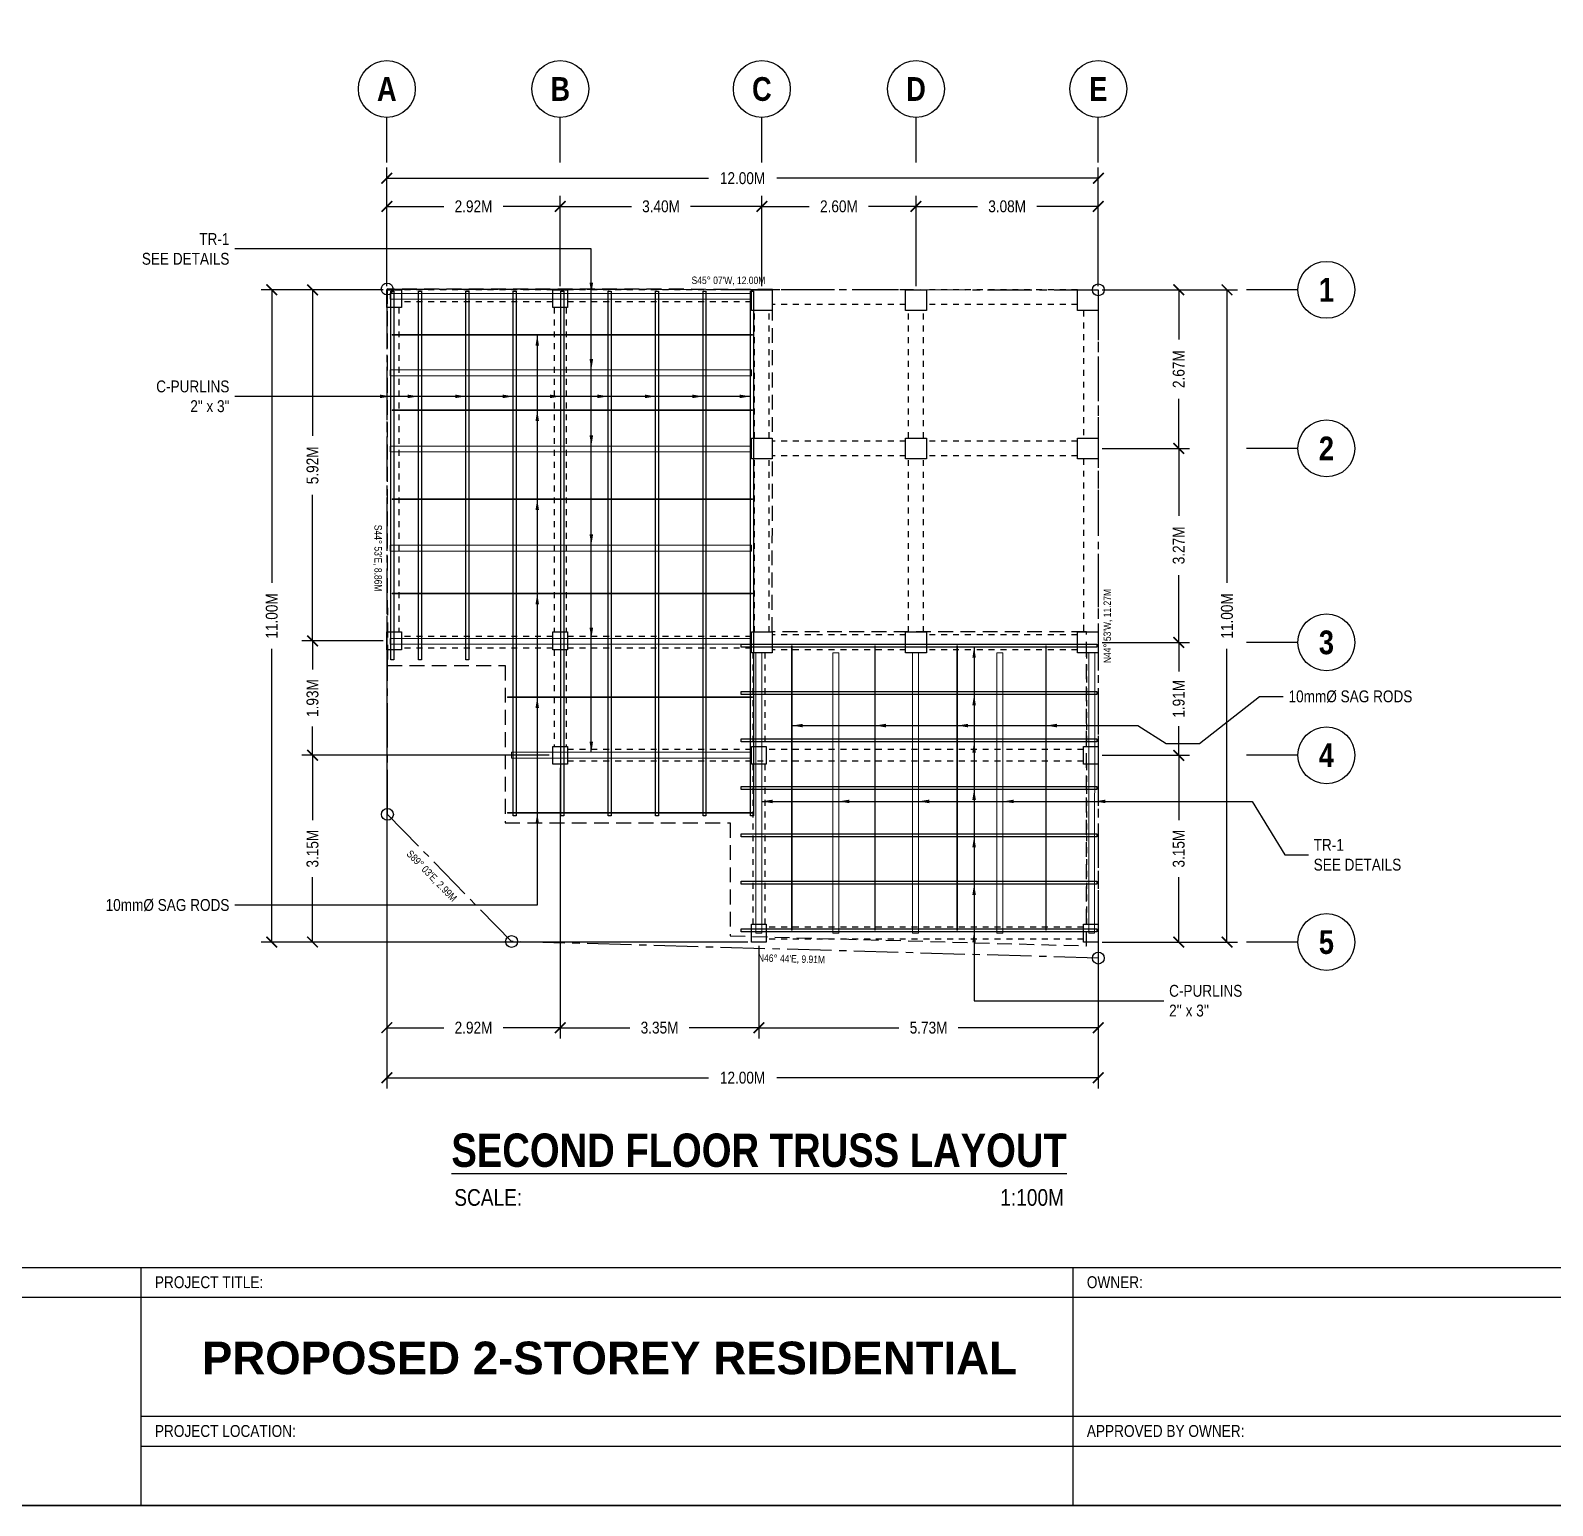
# Model space of a CAD drawing. Header units: inches. Extents: x 7263 to 14962, y 1317 to 2926.
# Drawn here: x 7289.4 to 7315.07, y 1421.63 to 1446.5 of the extents above; entities that cross this region are included whole.
import ezdxf
from ezdxf.enums import TextEntityAlignment as Align

# ---------------------------------------------------------------- set-up
doc = ezdxf.new("R2010")
doc.units = ezdxf.units.IN
doc.header["$MEASUREMENT"] = 0
for name, pattern in [('CENTER', [2, 1.25, -0.25, 0.25, -0.25]), ('CENTER2', [1.125, 0.75, -0.125, 0.125, -0.125]), ('HIDDEN', [0.375, 0.25, -0.125])]:
    doc.linetypes.add(name, pattern=pattern)
for name, color, linetype in [('COLUMN', 7, 'Continuous'), ('Layer15', 7, 'Continuous'), ('Layer3', 3, 'Continuous'), ('Layer4', 4, 'Continuous'), ('Layer6', 6, 'Continuous'), ('text', 7, 'Continuous')]:
    doc.layers.add(name, color=color, linetype=linetype)
for name, color, linetype, lineweight in [('dimline', 253, 'Continuous', 5), ('GFURNISH', 2, 'Continuous', 20), ('gridline', 141, 'CENTER', 13), ('rebar', 33, 'Continuous', 18)]:
    doc.layers.add(name, color=color, linetype=linetype, lineweight=lineweight)
doc.styles.add('ArialNR', font='ARIALNB.TTF')
doc.styles.get("Standard").update_dxf_attribs({"font": ''})
doc.styles.get('Standard').set_extended_font_data('Tw Cen MT Condensed')
doc.dimstyles.get("Standard").update_dxf_attribs({"dimtxt": 0.2, "dimasz": 0.18, "dimexe": 0.18, "dimexo": 0.0625, "dimgap": 0.09, "dimtad": 0, "dimzin": 0, "dimdsep": 46, "dimtxsty": 'Standard', "dimblk": 'ARCHTICK', "dimcen": 0.09, "dimclrd": 8, "dimclre": 8, "dimclrt": 2, "dimadec": 0, "dimazin": 0, "dimtfac": 1, "dimtofl": 0, "dimtmove": 0, "dimatfit": 3, "dimfxl": 1, "dimtolj": 1, "dimtzin": 0, "dimarcsym": 0})

# ---------------------------------------------------------------- blocks, each defined once
blk = doc.blocks.new('_ArchTick')
at = {"color": 0, "linetype": 'ByBlock', "const_width": 0.15}
blk.add_lwpolyline([(-0.5, -0.5), (0.5, 0.5)], dxfattribs=at)
blk = doc.blocks.new('*D244')
at = {"layer": 'Defpoints', "color": 0, "transparency": 16777216}
for p in [(7307.414, 1444.011), (7295.414, 1442.129), (7307.414, 1442.129)]:
    blk.add_point(p, dxfattribs=at)
at = {"layer": 'Layer6', "color": 8, "lineweight": -2, "transparency": 16777216}
for p, q in [((7295.414, 1442.191), (7295.414, 1444.191)), ((7307.414, 1442.191), (7307.414, 1444.191)), ((7295.414, 1444.011), (7300.838, 1444.011)), ((7307.414, 1444.011), (7301.989, 1444.011))]:
    blk.add_line(p, q, dxfattribs=at)
at = {"layer": 'Layer6', "color": 8, "lineweight": -2, "transparency": 16777216, "xscale": 0.18, "yscale": 0.18, "zscale": 0.18, "rotation": 180}
blk.add_blockref('_ArchTick', (7295.414, 1444.011), dxfattribs=at)
at = {"layer": 'Layer6', "color": 8, "lineweight": -2, "transparency": 16777216, "xscale": 0.18, "yscale": 0.18, "zscale": 0.18}
blk.add_blockref('_ArchTick', (7307.414, 1444.011), dxfattribs=at)
at = {"layer": 'Layer6', "color": 2, "transparency": 16777216, "insert": (7301.414, 1444.011), "char_height": 0.2, "attachment_point": 5}
blk.add_mtext('\\A1;12.00M', dxfattribs=at)
blk = doc.blocks.new('*D233')
at = {"layer": 'Defpoints', "color": 0, "transparency": 16777216}
for p in [(7298.339, 1443.536), (7295.414, 1442.129), (7298.339, 1442.129)]:
    blk.add_point(p, dxfattribs=at)
at = {"layer": 'Layer6', "color": 8, "lineweight": -2, "transparency": 16777216}
for p, q in [((7295.414, 1442.191), (7295.414, 1443.716)), ((7295.414, 1443.536), (7296.377, 1443.536)), ((7298.339, 1443.536), (7297.376, 1443.536)), ((7298.339, 1442.191), (7298.339, 1443.716))]:
    blk.add_line(p, q, dxfattribs=at)
at = {"layer": 'Layer6', "color": 8, "lineweight": -2, "transparency": 16777216, "xscale": 0.18, "yscale": 0.18, "zscale": 0.18, "rotation": 180}
blk.add_blockref('_ArchTick', (7295.414, 1443.536), dxfattribs=at)
at = {"layer": 'Layer6', "color": 8, "lineweight": -2, "transparency": 16777216, "xscale": 0.18, "yscale": 0.18, "zscale": 0.18}
blk.add_blockref('_ArchTick', (7298.339, 1443.536), dxfattribs=at)
at = {"layer": 'Layer6', "color": 2, "transparency": 16777216, "insert": (7296.876, 1443.536), "char_height": 0.2, "attachment_point": 5}
blk.add_mtext('\\A1;2.92M', dxfattribs=at)
blk = doc.blocks.new('*D234')
at = {"layer": 'Defpoints', "color": 0, "transparency": 16777216}
for p in [(7301.739, 1443.536), (7298.339, 1442.129), (7301.739, 1442.129)]:
    blk.add_point(p, dxfattribs=at)
at = {"layer": 'Layer6', "color": 8, "lineweight": -2, "transparency": 16777216}
for p, q in [((7298.339, 1442.191), (7298.339, 1443.716)), ((7298.339, 1443.536), (7299.539, 1443.536)), ((7301.739, 1443.536), (7300.538, 1443.536)), ((7301.739, 1442.191), (7301.739, 1443.716))]:
    blk.add_line(p, q, dxfattribs=at)
at = {"layer": 'Layer6', "color": 8, "lineweight": -2, "transparency": 16777216, "xscale": 0.18, "yscale": 0.18, "zscale": 0.18, "rotation": 180}
blk.add_blockref('_ArchTick', (7298.339, 1443.536), dxfattribs=at)
at = {"layer": 'Layer6', "color": 8, "lineweight": -2, "transparency": 16777216, "xscale": 0.18, "yscale": 0.18, "zscale": 0.18}
blk.add_blockref('_ArchTick', (7301.739, 1443.536), dxfattribs=at)
at = {"layer": 'Layer6', "color": 2, "transparency": 16777216, "insert": (7300.039, 1443.536), "char_height": 0.2, "attachment_point": 5}
blk.add_mtext('\\A1;3.40M', dxfattribs=at)
blk = doc.blocks.new('*D235')
at = {"layer": 'Defpoints', "color": 0, "transparency": 16777216}
for p in [(7304.339, 1443.536), (7301.739, 1442.129), (7304.339, 1442.129)]:
    blk.add_point(p, dxfattribs=at)
at = {"layer": 'Layer6', "color": 8, "lineweight": -2, "transparency": 16777216}
for p, q in [((7301.739, 1442.191), (7301.739, 1443.716)), ((7301.739, 1443.536), (7302.539, 1443.536)), ((7304.339, 1443.536), (7303.538, 1443.536)), ((7304.339, 1442.191), (7304.339, 1443.716))]:
    blk.add_line(p, q, dxfattribs=at)
at = {"layer": 'Layer6', "color": 8, "lineweight": -2, "transparency": 16777216, "xscale": 0.18, "yscale": 0.18, "zscale": 0.18, "rotation": 180}
blk.add_blockref('_ArchTick', (7301.739, 1443.536), dxfattribs=at)
at = {"layer": 'Layer6', "color": 8, "lineweight": -2, "transparency": 16777216, "xscale": 0.18, "yscale": 0.18, "zscale": 0.18}
blk.add_blockref('_ArchTick', (7304.339, 1443.536), dxfattribs=at)
at = {"layer": 'Layer6', "color": 2, "transparency": 16777216, "insert": (7303.039, 1443.536), "char_height": 0.2, "attachment_point": 5}
blk.add_mtext('\\A1;2.60M', dxfattribs=at)
blk = doc.blocks.new('*D245')
at = {"layer": 'Defpoints', "color": 0, "transparency": 16777216}
for p in [(7307.414, 1443.536), (7304.339, 1442.129), (7307.414, 1442.129)]:
    blk.add_point(p, dxfattribs=at)
at = {"layer": 'Layer6', "color": 8, "lineweight": -2, "transparency": 16777216}
for p, q in [((7304.339, 1442.191), (7304.339, 1443.716)), ((7304.339, 1443.536), (7305.377, 1443.536)), ((7307.414, 1443.536), (7306.376, 1443.536)), ((7307.414, 1442.191), (7307.414, 1443.716))]:
    blk.add_line(p, q, dxfattribs=at)
at = {"layer": 'Layer6', "color": 8, "lineweight": -2, "transparency": 16777216, "xscale": 0.18, "yscale": 0.18, "zscale": 0.18, "rotation": 180}
blk.add_blockref('_ArchTick', (7304.339, 1443.536), dxfattribs=at)
at = {"layer": 'Layer6', "color": 8, "lineweight": -2, "transparency": 16777216, "xscale": 0.18, "yscale": 0.18, "zscale": 0.18}
blk.add_blockref('_ArchTick', (7307.414, 1443.536), dxfattribs=at)
at = {"layer": 'Layer6', "color": 2, "transparency": 16777216, "insert": (7305.876, 1443.536), "char_height": 0.2, "attachment_point": 5}
blk.add_mtext('\\A1;3.08M', dxfattribs=at)
blk = doc.blocks.new('*D246')
at = {"layer": 'Defpoints', "color": 0, "transparency": 16777216}
for p in [(7307.414, 1442.129), (7307.414, 1431.129), (7309.584, 1431.129)]:
    blk.add_point(p, dxfattribs=at)
at = {"layer": 'Layer6', "color": 8, "lineweight": -2, "transparency": 16777216}
for p, q in [((7307.476, 1442.129), (7309.764, 1442.129)), ((7309.584, 1442.129), (7309.584, 1437.186)), ((7309.584, 1431.129), (7309.584, 1436.072)), ((7307.476, 1431.129), (7309.764, 1431.129))]:
    blk.add_line(p, q, dxfattribs=at)
at = {"layer": 'Layer6', "color": 8, "lineweight": -2, "transparency": 16777216, "xscale": 0.18, "yscale": 0.18, "zscale": 0.18}
for p, rotation in [((7309.584, 1442.129), 90), ((7309.584, 1431.129), 270)]:
    blk.add_blockref('_ArchTick', p, dxfattribs=dict(at, rotation=rotation))
at = {"layer": 'Layer6', "color": 2, "transparency": 16777216, "insert": (7309.584, 1436.629), "char_height": 0.2, "attachment_point": 5, "rotation": 90}
blk.add_mtext('\\A1;11.00M', dxfattribs=at)
blk = doc.blocks.new('*D247')
at = {"layer": 'Defpoints', "color": 0, "transparency": 16777216}
for p in [(7307.414, 1442.129), (7307.414, 1439.454), (7308.77, 1439.454)]:
    blk.add_point(p, dxfattribs=at)
at = {"layer": 'Layer6', "color": 8, "lineweight": -2, "transparency": 16777216}
for p, q in [((7307.476, 1442.129), (7308.95, 1442.129)), ((7308.77, 1442.129), (7308.77, 1441.291)), ((7308.77, 1439.454), (7308.77, 1440.292)), ((7307.476, 1439.454), (7308.95, 1439.454))]:
    blk.add_line(p, q, dxfattribs=at)
at = {"layer": 'Layer6', "color": 8, "lineweight": -2, "transparency": 16777216, "xscale": 0.18, "yscale": 0.18, "zscale": 0.18}
for p, rotation in [((7308.77, 1442.129), 90), ((7308.77, 1439.454), 270)]:
    blk.add_blockref('_ArchTick', p, dxfattribs=dict(at, rotation=rotation))
at = {"layer": 'Layer6', "color": 2, "transparency": 16777216, "insert": (7308.77, 1440.791), "char_height": 0.2, "attachment_point": 5, "rotation": 90}
blk.add_mtext('\\A1;2.67M', dxfattribs=at)
blk = doc.blocks.new('*D248')
at = {"layer": 'Defpoints', "color": 0, "transparency": 16777216}
for p in [(7307.414, 1439.454), (7307.414, 1436.184), (7308.77, 1436.184)]:
    blk.add_point(p, dxfattribs=at)
at = {"layer": 'Layer6', "color": 8, "lineweight": -2, "transparency": 16777216}
for p, q in [((7307.476, 1439.454), (7308.95, 1439.454)), ((7308.77, 1439.454), (7308.77, 1438.319)), ((7308.77, 1436.184), (7308.77, 1437.319)), ((7307.476, 1436.184), (7308.95, 1436.184))]:
    blk.add_line(p, q, dxfattribs=at)
at = {"layer": 'Layer6', "color": 8, "lineweight": -2, "transparency": 16777216, "xscale": 0.18, "yscale": 0.18, "zscale": 0.18}
for p, rotation in [((7308.77, 1439.454), 90), ((7308.77, 1436.184), 270)]:
    blk.add_blockref('_ArchTick', p, dxfattribs=dict(at, rotation=rotation))
at = {"layer": 'Layer6', "color": 2, "transparency": 16777216, "insert": (7308.77, 1437.819), "char_height": 0.2, "attachment_point": 5, "rotation": 90}
blk.add_mtext('\\A1;3.27M', dxfattribs=at)
blk = doc.blocks.new('*D249')
at = {"layer": 'Defpoints', "color": 0, "transparency": 16777216}
for p in [(7307.414, 1436.184), (7307.414, 1434.279), (7308.77, 1434.279)]:
    blk.add_point(p, dxfattribs=at)
at = {"layer": 'Layer6', "color": 8, "lineweight": -2, "transparency": 16777216}
for p, q in [((7307.476, 1436.184), (7308.95, 1436.184)), ((7308.77, 1436.184), (7308.77, 1435.693)), ((7308.77, 1434.279), (7308.77, 1434.77)), ((7307.476, 1434.279), (7308.95, 1434.279))]:
    blk.add_line(p, q, dxfattribs=at)
at = {"layer": 'Layer6', "color": 8, "lineweight": -2, "transparency": 16777216, "xscale": 0.18, "yscale": 0.18, "zscale": 0.18}
for p, rotation in [((7308.77, 1436.184), 90), ((7308.77, 1434.279), 270)]:
    blk.add_blockref('_ArchTick', p, dxfattribs=dict(at, rotation=rotation))
at = {"layer": 'Layer6', "color": 2, "transparency": 16777216, "insert": (7308.77, 1435.231), "char_height": 0.2, "attachment_point": 5, "rotation": 90}
blk.add_mtext('\\A1;1.91M', dxfattribs=at)
blk = doc.blocks.new('*D236')
at = {"layer": 'Defpoints', "color": 0, "transparency": 16777216}
for p in [(7307.414, 1434.279), (7307.414, 1431.129), (7308.77, 1431.129)]:
    blk.add_point(p, dxfattribs=at)
at = {"layer": 'Layer6', "color": 8, "lineweight": -2, "transparency": 16777216}
for p, q in [((7307.476, 1434.279), (7308.95, 1434.279)), ((7308.77, 1434.279), (7308.77, 1433.184)), ((7308.77, 1431.129), (7308.77, 1432.223)), ((7307.476, 1431.129), (7308.95, 1431.129))]:
    blk.add_line(p, q, dxfattribs=at)
at = {"layer": 'Layer6', "color": 8, "lineweight": -2, "transparency": 16777216, "xscale": 0.18, "yscale": 0.18, "zscale": 0.18}
for p, rotation in [((7308.77, 1434.279), 90), ((7308.77, 1431.129), 270)]:
    blk.add_blockref('_ArchTick', p, dxfattribs=dict(at, rotation=rotation))
at = {"layer": 'Layer6', "color": 2, "transparency": 16777216, "insert": (7308.77, 1432.704), "char_height": 0.2, "attachment_point": 5, "rotation": 90}
blk.add_mtext('\\A1;3.15M', dxfattribs=at)
blk = doc.blocks.new('*D237')
at = {"layer": 'Defpoints', "color": 0, "transparency": 16777216}
for p in [(7295.414, 1442.129), (7293.474, 1431.129), (7301.564, 1431.129)]:
    blk.add_point(p, dxfattribs=at)
at = {"layer": 'Layer6', "color": 8, "lineweight": -2, "transparency": 16777216}
for p, q in [((7295.351, 1442.129), (7293.294, 1442.129)), ((7293.474, 1442.129), (7293.474, 1437.185)), ((7293.474, 1431.129), (7293.474, 1436.072)), ((7301.501, 1431.129), (7293.294, 1431.129))]:
    blk.add_line(p, q, dxfattribs=at)
at = {"layer": 'Layer6', "color": 8, "lineweight": -2, "transparency": 16777216, "xscale": 0.18, "yscale": 0.18, "zscale": 0.18}
for p, rotation in [((7293.474, 1442.129), 90), ((7293.474, 1431.129), 270)]:
    blk.add_blockref('_ArchTick', p, dxfattribs=dict(at, rotation=rotation))
at = {"layer": 'Layer6', "color": 2, "transparency": 16777216, "insert": (7293.474, 1436.629), "char_height": 0.2, "attachment_point": 5, "rotation": 90}
blk.add_mtext('\\A1;11.00M', dxfattribs=at)
blk = doc.blocks.new('*D250')
at = {"layer": 'Defpoints', "color": 0, "transparency": 16777216}
for p in [(7295.414, 1442.129), (7294.161, 1436.209), (7295.414, 1436.209)]:
    blk.add_point(p, dxfattribs=at)
at = {"layer": 'Layer6', "color": 8, "lineweight": -2, "transparency": 16777216}
for p, q in [((7295.351, 1442.129), (7293.981, 1442.129)), ((7294.161, 1442.129), (7294.161, 1439.669)), ((7294.161, 1436.209), (7294.161, 1438.67)), ((7295.351, 1436.209), (7293.981, 1436.209))]:
    blk.add_line(p, q, dxfattribs=at)
at = {"layer": 'Layer6', "color": 8, "lineweight": -2, "transparency": 16777216, "xscale": 0.18, "yscale": 0.18, "zscale": 0.18}
for p, rotation in [((7294.161, 1442.129), 90), ((7294.161, 1436.209), 270)]:
    blk.add_blockref('_ArchTick', p, dxfattribs=dict(at, rotation=rotation))
at = {"layer": 'Layer6', "color": 2, "transparency": 16777216, "insert": (7294.161, 1439.169), "char_height": 0.2, "attachment_point": 5, "rotation": 90}
blk.add_mtext('\\A1;5.92M', dxfattribs=at)
blk = doc.blocks.new('*D251')
at = {"layer": 'Defpoints', "color": 0, "transparency": 16777216}
for p in [(7295.414, 1436.209), (7294.161, 1434.279), (7298.214, 1434.279)]:
    blk.add_point(p, dxfattribs=at)
at = {"layer": 'Layer6', "color": 8, "lineweight": -2, "transparency": 16777216}
for p, q in [((7295.351, 1436.209), (7293.981, 1436.209)), ((7294.161, 1436.209), (7294.161, 1435.724)), ((7294.161, 1434.279), (7294.161, 1434.764)), ((7298.151, 1434.279), (7293.981, 1434.279))]:
    blk.add_line(p, q, dxfattribs=at)
at = {"layer": 'Layer6', "color": 8, "lineweight": -2, "transparency": 16777216, "xscale": 0.18, "yscale": 0.18, "zscale": 0.18}
for p, rotation in [((7294.161, 1436.209), 90), ((7294.161, 1434.279), 270)]:
    blk.add_blockref('_ArchTick', p, dxfattribs=dict(at, rotation=rotation))
at = {"layer": 'Layer6', "color": 2, "transparency": 16777216, "insert": (7294.161, 1435.244), "char_height": 0.2, "attachment_point": 5, "rotation": 90}
blk.add_mtext('\\A1;1.93M', dxfattribs=at)
blk = doc.blocks.new('*D238')
at = {"layer": 'Defpoints', "color": 0, "transparency": 16777216}
for p in [(7294.161, 1434.279), (7298.214, 1434.279), (7301.564, 1431.129)]:
    blk.add_point(p, dxfattribs=at)
at = {"layer": 'Layer6', "color": 8, "lineweight": -2, "transparency": 16777216}
for p, q in [((7298.151, 1434.279), (7293.981, 1434.279)), ((7294.161, 1434.279), (7294.161, 1433.184)), ((7294.161, 1431.129), (7294.161, 1432.223)), ((7301.501, 1431.129), (7293.981, 1431.129))]:
    blk.add_line(p, q, dxfattribs=at)
at = {"layer": 'Layer6', "color": 8, "lineweight": -2, "transparency": 16777216, "xscale": 0.18, "yscale": 0.18, "zscale": 0.18}
for p, rotation in [((7294.161, 1434.279), 90), ((7294.161, 1431.129), 270)]:
    blk.add_blockref('_ArchTick', p, dxfattribs=dict(at, rotation=rotation))
at = {"layer": 'Layer6', "color": 2, "transparency": 16777216, "insert": (7294.161, 1432.704), "char_height": 0.2, "attachment_point": 5, "rotation": 90}
blk.add_mtext('\\A1;3.15M', dxfattribs=at)
blk = doc.blocks.new('*D252')
at = {"layer": 'Defpoints', "color": 0, "transparency": 16777216}
for p in [(7295.414, 1436.059), (7298.339, 1434.129), (7298.339, 1429.685)]:
    blk.add_point(p, dxfattribs=at)
at = {"layer": 'Layer6', "color": 8, "lineweight": -2, "transparency": 16777216}
for p, q in [((7295.414, 1435.997), (7295.414, 1429.505)), ((7298.339, 1434.066), (7298.339, 1429.505)), ((7295.414, 1429.685), (7296.377, 1429.685)), ((7298.339, 1429.685), (7297.376, 1429.685))]:
    blk.add_line(p, q, dxfattribs=at)
at = {"layer": 'Layer6', "color": 8, "lineweight": -2, "transparency": 16777216, "xscale": 0.18, "yscale": 0.18, "zscale": 0.18, "rotation": 180}
blk.add_blockref('_ArchTick', (7295.414, 1429.685), dxfattribs=at)
at = {"layer": 'Layer6', "color": 8, "lineweight": -2, "transparency": 16777216, "xscale": 0.18, "yscale": 0.18, "zscale": 0.18}
blk.add_blockref('_ArchTick', (7298.339, 1429.685), dxfattribs=at)
at = {"layer": 'Layer6', "color": 2, "transparency": 16777216, "insert": (7296.876, 1429.685), "char_height": 0.2, "attachment_point": 5}
blk.add_mtext('\\A1;2.92M', dxfattribs=at)
blk = doc.blocks.new('*D253')
at = {"layer": 'Defpoints', "color": 0, "transparency": 16777216}
for p in [(7298.339, 1434.129), (7301.689, 1431.129), (7301.689, 1429.685)]:
    blk.add_point(p, dxfattribs=at)
at = {"layer": 'Layer6', "color": 8, "lineweight": -2, "transparency": 16777216}
for p, q in [((7298.339, 1434.066), (7298.339, 1429.505)), ((7301.689, 1431.066), (7301.689, 1429.505)), ((7298.339, 1429.685), (7299.514, 1429.685)), ((7301.689, 1429.685), (7300.513, 1429.685))]:
    blk.add_line(p, q, dxfattribs=at)
at = {"layer": 'Layer6', "color": 8, "lineweight": -2, "transparency": 16777216, "xscale": 0.18, "yscale": 0.18, "zscale": 0.18, "rotation": 180}
blk.add_blockref('_ArchTick', (7298.339, 1429.685), dxfattribs=at)
at = {"layer": 'Layer6', "color": 8, "lineweight": -2, "transparency": 16777216, "xscale": 0.18, "yscale": 0.18, "zscale": 0.18}
blk.add_blockref('_ArchTick', (7301.689, 1429.685), dxfattribs=at)
at = {"layer": 'Layer6', "color": 2, "transparency": 16777216, "insert": (7300.014, 1429.685), "char_height": 0.2, "attachment_point": 5}
blk.add_mtext('\\A1;3.35M', dxfattribs=at)
blk = doc.blocks.new('*D239')
at = {"layer": 'Defpoints', "color": 0, "transparency": 16777216}
for p in [(7301.689, 1431.129), (7307.414, 1431.129), (7307.414, 1429.685)]:
    blk.add_point(p, dxfattribs=at)
at = {"layer": 'Layer6', "color": 8, "lineweight": -2, "transparency": 16777216}
for p, q in [((7301.689, 1431.066), (7301.689, 1429.505)), ((7307.414, 1431.066), (7307.414, 1429.505)), ((7301.689, 1429.685), (7304.052, 1429.685)), ((7307.414, 1429.685), (7305.051, 1429.685))]:
    blk.add_line(p, q, dxfattribs=at)
at = {"layer": 'Layer6', "color": 8, "lineweight": -2, "transparency": 16777216, "xscale": 0.18, "yscale": 0.18, "zscale": 0.18, "rotation": 180}
blk.add_blockref('_ArchTick', (7301.689, 1429.685), dxfattribs=at)
at = {"layer": 'Layer6', "color": 8, "lineweight": -2, "transparency": 16777216, "xscale": 0.18, "yscale": 0.18, "zscale": 0.18}
blk.add_blockref('_ArchTick', (7307.414, 1429.685), dxfattribs=at)
at = {"layer": 'Layer6', "color": 2, "transparency": 16777216, "insert": (7304.551, 1429.685), "char_height": 0.2, "attachment_point": 5}
blk.add_mtext('\\A1;5.73M', dxfattribs=at)
blk = doc.blocks.new('*D240')
at = {"layer": 'Defpoints', "color": 0, "transparency": 16777216}
for p in [(7295.414, 1436.059), (7307.414, 1431.129), (7307.414, 1428.841)]:
    blk.add_point(p, dxfattribs=at)
at = {"layer": 'Layer6', "color": 8, "lineweight": -2, "transparency": 16777216}
for p, q in [((7295.414, 1435.997), (7295.414, 1428.661)), ((7307.414, 1431.066), (7307.414, 1428.661)), ((7295.414, 1428.841), (7300.838, 1428.841)), ((7307.414, 1428.841), (7301.989, 1428.841))]:
    blk.add_line(p, q, dxfattribs=at)
at = {"layer": 'Layer6', "color": 8, "lineweight": -2, "transparency": 16777216, "xscale": 0.18, "yscale": 0.18, "zscale": 0.18, "rotation": 180}
blk.add_blockref('_ArchTick', (7295.414, 1428.841), dxfattribs=at)
at = {"layer": 'Layer6', "color": 8, "lineweight": -2, "transparency": 16777216, "xscale": 0.18, "yscale": 0.18, "zscale": 0.18}
blk.add_blockref('_ArchTick', (7307.414, 1428.841), dxfattribs=at)
at = {"layer": 'Layer6', "color": 2, "transparency": 16777216, "insert": (7301.414, 1428.841), "char_height": 0.2, "attachment_point": 5}
blk.add_mtext('\\A1;12.00M', dxfattribs=at)
blk = doc.blocks.new('lot')
at = {"layer": 'Layer3', "linetype": 'CENTER2'}
blk.add_lwpolyline([(7106.756, 1445.657), (7106.77, 1434.387), (7096.873, 1434.655), (7094.777, 1436.797), (7094.762, 1445.657)], close=True, dxfattribs=at)
at = {"layer": 'Layer4'}
for centre in [(7094.762, 1445.657), (7106.756, 1445.657), (7094.777, 1436.797), (7096.873, 1434.655), (7106.77, 1434.387)]:
    blk.add_circle(centre, 0.1, dxfattribs=at)
at = {"layer": 'Layer3', "insert": (7099.896, 1445.873), "char_height": 0.125, "attachment_point": 1}
blk.add_mtext_dynamic_manual_height_columns("{\\fTechnicLite|b0|i0|c2|p2;S45%%D 07'W, 12.00M}", width=3.85486, gutter_width=1, heights=[0], dxfattribs=at)
at = {"layer": 'Layer3', "char_height": 0.125, "attachment_point": 1}
for s, insert, rotation in [("{\\fTechnicLite|b0|i0|c2|p2;S44%%D 53'E, 8.86M}", (7094.677, 1441.68), 270.1019), ("{\\fTechnicLite|b0|i0|c2|p2;N44%%D 53'W, 11.27M}", (7106.852, 1439.361), 90.0686), ("{\\fTechnicLite|b0|i0|c2|p2;S89%%D 03'E, 2.99M}", (7095.18, 1436.207), 314.2353), ("{\\fTechnicLite|b0|i0|c2|p2;N46%%D 44'E, 9.91M}", (7101.031, 1434.448), 358.4519)]:
    blk.add_mtext_dynamic_manual_height_columns(s, width=3.85486, gutter_width=1, heights=[0], dxfattribs=dict(at, insert=insert, rotation=rotation))

msp = doc.modelspace()

# ---------------------------------------------------------------- linework, layer by layer
at = {"layer": 'COLUMN', "color": 4}
for points in [[(7295.414, 1442.129), (7295.664, 1442.129), (7295.664, 1441.829), (7295.414, 1441.829)], [(7298.214, 1442.129), (7298.464, 1442.129), (7298.464, 1441.829), (7298.214, 1441.829)], [(7301.564, 1442.129), (7301.914, 1442.129), (7301.914, 1441.779), (7301.564, 1441.779)], [(7304.164, 1442.129), (7304.514, 1442.129), (7304.514, 1441.779), (7304.164, 1441.779)], [(7307.064, 1442.129), (7307.414, 1442.129), (7307.414, 1441.779), (7307.064, 1441.779)], [(7301.564, 1439.629), (7301.914, 1439.629), (7301.914, 1439.279), (7301.564, 1439.279)], [(7304.164, 1439.629), (7304.514, 1439.629), (7304.514, 1439.279), (7304.164, 1439.279)], [(7307.064, 1439.629), (7307.414, 1439.629), (7307.414, 1439.279), (7307.064, 1439.279)], [(7295.414, 1436.359), (7295.664, 1436.359), (7295.664, 1436.059), (7295.414, 1436.059)], [(7298.214, 1436.359), (7298.464, 1436.359), (7298.464, 1436.059), (7298.214, 1436.059)], [(7301.564, 1436.359), (7301.914, 1436.359), (7301.914, 1436.009), (7301.564, 1436.009)], [(7304.164, 1436.359), (7304.514, 1436.359), (7304.514, 1436.009), (7304.164, 1436.009)], [(7307.064, 1436.359), (7307.414, 1436.359), (7307.414, 1436.009), (7307.064, 1436.009)], [(7298.214, 1434.429), (7298.464, 1434.429), (7298.464, 1434.129), (7298.214, 1434.129)], [(7301.564, 1434.429), (7301.814, 1434.429), (7301.814, 1434.129), (7301.564, 1434.129)], [(7307.164, 1434.429), (7307.414, 1434.429), (7307.414, 1434.129), (7307.164, 1434.129)], [(7301.564, 1431.429), (7301.814, 1431.429), (7301.814, 1431.129), (7301.564, 1431.129)], [(7307.164, 1431.429), (7307.414, 1431.429), (7307.414, 1431.129), (7307.164, 1431.129)]]:
    msp.add_lwpolyline(points, close=True, dxfattribs=at)
at = {"layer": 'dimline'}
for points in [[(7298.893, 1442.249), (7298.863, 1442.069), (7298.833, 1442.249)], [(7298.893, 1440.961), (7298.863, 1440.781), (7298.833, 1440.961)], [(7295.3, 1440.362), (7295.48, 1440.332), (7295.3, 1440.302)], [(7295.767, 1440.362), (7295.947, 1440.332), (7295.767, 1440.302)], [(7296.567, 1440.362), (7296.747, 1440.332), (7296.567, 1440.302)], [(7297.367, 1440.362), (7297.547, 1440.332), (7297.367, 1440.302)], [(7298.167, 1440.362), (7298.347, 1440.332), (7298.167, 1440.302)], [(7298.967, 1440.362), (7299.147, 1440.332), (7298.967, 1440.302)], [(7299.767, 1440.362), (7299.947, 1440.332), (7299.767, 1440.302)], [(7300.567, 1440.362), (7300.747, 1440.332), (7300.567, 1440.302)], [(7297.921, 1439.915), (7297.951, 1440.095), (7297.981, 1439.915)], [(7298.893, 1439.674), (7298.863, 1439.494), (7298.833, 1439.674)], [(7297.921, 1438.414), (7297.951, 1438.594), (7297.981, 1438.414)], [(7298.893, 1438.004), (7298.863, 1437.824), (7298.833, 1438.004)], [(7297.921, 1436.824), (7297.951, 1437.004), (7297.981, 1436.824)], [(7298.893, 1436.431), (7298.863, 1436.251), (7298.833, 1436.431)], [(7305.289, 1435.124), (7305.319, 1435.304), (7305.349, 1435.124)], [(7297.921, 1435.076), (7297.951, 1435.256), (7297.981, 1435.076)], [(7303.833, 1434.75), (7303.653, 1434.78), (7303.833, 1434.81)], [(7305.218, 1434.75), (7305.038, 1434.78), (7305.218, 1434.81)], [(7306.716, 1434.75), (7306.536, 1434.78), (7306.716, 1434.81)], [(7305.289, 1434.324), (7305.319, 1434.504), (7305.349, 1434.324)], [(7305.289, 1433.524), (7305.319, 1433.704), (7305.349, 1433.524)], [(7297.921, 1433.124), (7297.951, 1433.304), (7297.981, 1433.124)], [(7305.289, 1432.724), (7305.319, 1432.904), (7305.349, 1432.724)], [(7305.289, 1431.924), (7305.319, 1432.104), (7305.349, 1431.924)], [(7305.289, 1431.124), (7305.319, 1431.304), (7305.349, 1431.124)]]:
    msp.add_solid(points, dxfattribs=at)
at = {"layer": 'GFURNISH'}
for points in [[(7295.502, 1441.375), (7301.579, 1441.375), (7301.579, 1441.365), (7295.502, 1441.365)], [(7295.502, 1440.105), (7301.579, 1440.105), (7301.579, 1440.095), (7295.502, 1440.095)], [(7295.502, 1438.604), (7301.579, 1438.604), (7301.579, 1438.594), (7295.502, 1438.594)], [(7295.502, 1437.014), (7301.579, 1437.014), (7301.579, 1437.004), (7295.502, 1437.004)], [(7302.24, 1436.123), (7302.25, 1436.123), (7302.25, 1431.327), (7302.24, 1431.327)], [(7303.643, 1436.123), (7303.653, 1436.123), (7303.653, 1431.327), (7303.643, 1431.327)], [(7305.028, 1436.123), (7305.038, 1436.123), (7305.038, 1431.327), (7305.028, 1431.327)], [(7306.526, 1436.123), (7306.536, 1436.123), (7306.536, 1431.327), (7306.526, 1431.327)], [(7297.451, 1435.266), (7301.579, 1435.266), (7301.579, 1435.256), (7297.451, 1435.256)], [(7297.451, 1433.314), (7301.579, 1433.314), (7301.579, 1433.304), (7297.451, 1433.304)]]:
    msp.add_lwpolyline(points, close=True, dxfattribs=at)
at = {"layer": 'gridline', "linetype": 'Continuous', "lineweight": 30, "ltscale": 0.4}
for p, q in [((7295.414, 1444.278), (7295.414, 1445.036)), ((7298.339, 1444.278), (7298.339, 1445.036)), ((7301.739, 1444.278), (7301.739, 1445.036)), ((7304.339, 1444.278), (7304.339, 1445.036)), ((7307.414, 1444.278), (7307.414, 1445.036)), ((7310.781, 1442.129), (7309.911, 1442.129)), ((7310.781, 1439.454), (7309.911, 1439.454)), ((7310.781, 1436.184), (7309.911, 1436.184)), ((7310.781, 1434.279), (7309.911, 1434.279)), ((7310.781, 1431.129), (7309.911, 1431.129))]:
    msp.add_line(p, q, dxfattribs=at)
for centre in [(7295.414, 1445.516), (7298.339, 1445.516), (7301.739, 1445.516), (7304.339, 1445.516), (7307.414, 1445.516), (7311.261, 1442.129), (7311.261, 1439.454), (7311.261, 1436.184), (7311.261, 1434.279), (7311.261, 1431.129)]:
    msp.add_circle(centre, 0.48, dxfattribs=at)
at = {"layer": 'Layer15', "color": 11, "linetype": 'CENTER', "ltscale": 0.02, "true_color": 0xf27172}
for p, q in [((7298.214, 1442.129), (7295.664, 1442.129)), ((7301.564, 1442.129), (7298.464, 1442.129)), ((7304.164, 1442.129), (7301.914, 1442.129)), ((7307.064, 1442.129), (7304.514, 1442.129)), ((7295.414, 1441.829), (7295.414, 1436.359)), ((7295.614, 1441.829), (7295.614, 1436.359)), ((7298.214, 1441.929), (7295.664, 1441.929)), ((7298.239, 1441.829), (7298.239, 1436.359)), ((7298.439, 1441.829), (7298.439, 1436.359)), ((7301.564, 1441.929), (7298.464, 1441.929)), ((7301.614, 1439.629), (7301.614, 1441.779)), ((7301.864, 1439.629), (7301.864, 1441.779)), ((7304.164, 1441.879), (7301.914, 1441.879)), ((7304.214, 1439.629), (7304.214, 1441.779)), ((7304.464, 1439.629), (7304.464, 1441.779)), ((7307.064, 1441.879), (7304.514, 1441.879)), ((7307.164, 1441.779), (7307.164, 1439.629)), ((7307.414, 1441.779), (7307.414, 1439.629)), ((7304.164, 1439.579), (7301.914, 1439.579)), ((7307.064, 1439.579), (7304.514, 1439.579)), ((7301.614, 1436.359), (7301.614, 1439.279)), ((7301.864, 1436.359), (7301.864, 1439.279)), ((7304.164, 1439.329), (7301.914, 1439.329)), ((7304.214, 1436.359), (7304.214, 1439.279)), ((7304.464, 1436.359), (7304.464, 1439.279)), ((7307.064, 1439.329), (7304.514, 1439.329)), ((7307.164, 1439.279), (7307.164, 1436.359)), ((7307.414, 1439.279), (7307.414, 1436.359)), ((7298.214, 1436.284), (7295.664, 1436.284)), ((7298.214, 1436.084), (7295.664, 1436.084)), ((7301.564, 1436.284), (7298.464, 1436.284)), ((7301.564, 1436.084), (7298.464, 1436.084)), ((7304.164, 1436.309), (7301.914, 1436.309)), ((7307.064, 1436.309), (7304.514, 1436.309)), ((7298.239, 1436.059), (7298.239, 1434.429)), ((7298.439, 1436.059), (7298.439, 1434.429)), ((7301.589, 1436.009), (7301.589, 1434.429)), ((7301.789, 1436.009), (7301.789, 1434.429)), ((7304.164, 1436.059), (7301.914, 1436.059)), ((7307.064, 1436.059), (7304.514, 1436.059)), ((7307.214, 1436.009), (7307.214, 1434.429)), ((7307.414, 1436.009), (7307.414, 1434.429)), ((7301.564, 1434.379), (7298.464, 1434.379)), ((7307.164, 1434.379), (7301.814, 1434.379)), ((7307.164, 1434.179), (7298.464, 1434.179)), ((7301.589, 1434.129), (7301.589, 1431.429)), ((7301.789, 1434.129), (7301.789, 1431.429)), ((7307.214, 1434.129), (7307.214, 1431.429)), ((7307.414, 1434.129), (7307.414, 1431.429)), ((7307.164, 1431.379), (7301.814, 1431.379)), ((7307.164, 1431.179), (7301.814, 1431.179))]:
    msp.add_line(p, q, dxfattribs=at)
at = {"layer": 'Layer3'}
for p, q in [((7291.267, 1425.642), (7291.267, 1421.626)), ((7306.985, 1425.642), (7306.985, 1421.626)), ((7266.712, 1425.14), (7336.687, 1425.14)), ((7291.267, 1423.132), (7318.802, 1423.132)), ((7291.267, 1422.63), (7318.802, 1422.63))]:
    msp.add_line(p, q, dxfattribs=at)
at = {"layer": 'Layer3', "linetype": 'HIDDEN'}
for points in [[(7301.914, 1436.359), (7301.921, 1442.136), (7295.42, 1442.143), (7295.423, 1435.792)], [(7295.423, 1435.792), (7297.409, 1435.793), (7297.409, 1433.139), (7301.207, 1433.139), (7301.207, 1431.234), (7307.214, 1431.065), (7307.214, 1436.359), (7301.914, 1436.359)]]:
    msp.add_lwpolyline(points, dxfattribs=at)
at = {"layer": 'Layer6'}
for p, q in [((7266.712, 1425.642), (7336.687, 1425.642)), ((7266.712, 1421.626), (7336.687, 1421.626))]:
    msp.add_line(p, q, dxfattribs=at)
for points in [[(7336.687, 1421.626), (7266.712, 1421.626), (7266.712, 1467.606), (7336.687, 1467.606)], [(7295.48, 1442.105), (7295.53, 1442.105), (7295.53, 1435.887), (7295.48, 1435.887)], [(7295.947, 1442.105), (7295.997, 1442.105), (7295.997, 1435.887), (7295.947, 1435.887)], [(7296.747, 1442.105), (7296.797, 1442.105), (7296.797, 1435.887), (7296.747, 1435.887)], [(7297.547, 1442.105), (7297.597, 1442.105), (7297.597, 1433.258), (7297.547, 1433.258)], [(7298.347, 1442.105), (7298.397, 1442.105), (7298.397, 1433.258), (7298.347, 1433.258)], [(7299.147, 1442.105), (7299.197, 1442.105), (7299.197, 1433.258), (7299.147, 1433.258)], [(7299.947, 1442.105), (7299.997, 1442.105), (7299.997, 1433.258), (7299.947, 1433.258)], [(7300.747, 1442.105), (7300.797, 1442.105), (7300.797, 1433.258), (7300.747, 1433.258)], [(7301.547, 1442.105), (7301.597, 1442.105), (7301.597, 1433.258), (7301.547, 1433.258)], [(7301.388, 1436.154), (7307.389, 1436.154), (7307.389, 1436.104), (7301.388, 1436.104)], [(7301.388, 1435.354), (7307.389, 1435.354), (7307.389, 1435.304), (7301.388, 1435.304)], [(7301.388, 1434.554), (7307.389, 1434.554), (7307.389, 1434.504), (7301.388, 1434.504)], [(7301.388, 1433.754), (7307.389, 1433.754), (7307.389, 1433.704), (7301.388, 1433.704)], [(7301.388, 1432.954), (7307.389, 1432.954), (7307.389, 1432.904), (7301.388, 1432.904)], [(7301.388, 1432.154), (7307.389, 1432.154), (7307.389, 1432.104), (7301.388, 1432.104)], [(7301.388, 1431.354), (7307.389, 1431.354), (7307.389, 1431.304), (7301.388, 1431.304)]]:
    msp.add_lwpolyline(points, close=True, dxfattribs=at)
at = {"layer": 'rebar'}
for points in [[(7295.469, 1441.969), (7301.564, 1441.969), (7301.564, 1442.069), (7295.469, 1442.069)], [(7295.469, 1440.681), (7301.564, 1440.681), (7301.564, 1440.781), (7295.469, 1440.781)], [(7295.469, 1439.394), (7301.564, 1439.394), (7301.564, 1439.494), (7295.469, 1439.494)], [(7295.469, 1437.724), (7301.564, 1437.724), (7301.564, 1437.824), (7295.469, 1437.824)], [(7295.469, 1436.151), (7301.564, 1436.151), (7301.564, 1436.251), (7295.469, 1436.251)], [(7301.64, 1436.009), (7301.74, 1436.009), (7301.739, 1431.279), (7301.639, 1431.279)], [(7302.937, 1436.009), (7303.037, 1436.009), (7303.036, 1431.279), (7302.936, 1431.279)], [(7304.282, 1436.009), (7304.382, 1436.009), (7304.381, 1431.279), (7304.281, 1431.279)], [(7305.705, 1436.009), (7305.805, 1436.009), (7305.804, 1431.279), (7305.704, 1431.279)], [(7307.253, 1436.009), (7307.353, 1436.009), (7307.352, 1431.279), (7307.252, 1431.279)], [(7297.516, 1434.229), (7301.564, 1434.229), (7301.564, 1434.329), (7297.516, 1434.329)]]:
    msp.add_lwpolyline(points, close=True, dxfattribs=at)

# ---------------------------------------------------------------- block references
at = {"layer": 'Layer3', "rotation": 359.931411311125}
msp.add_blockref('lot', (198.932, 4.98), dxfattribs=at)

# ---------------------------------------------------------------- texts
at = {"layer": 'Layer3', "insert": (7293.097, 1427.9), "char_height": 0.5625, "attachment_point": 1}
msp.add_mtext_dynamic_manual_height_columns('\\pi3.40541;{\\fArial Narrow|b1|i0|c0|p34;\\LSECOND FLOOR TRUSS LAYOUT\\P\\pi3.45481;\\fArial Narrow|b0|i0|c0|p34;\\H0.5x;\\lSCALE:                                                                                          1:100M}', width=17.1549, gutter_width=1, heights=[0], dxfattribs=at)
at = {"layer": 'Layer6', "color": 2, "char_height": 0.2}
for s, insert, attachment_point in [('TR-1\\PSEE DETAILS', (7292.759, 1442.818), 6), ('C-PURLINS\\P2" x 3"', (7292.759, 1440.332), 6), ('10mm%%C SAG RODS', (7310.622, 1435.269), 4), ('TR-1\\PSEE DETAILS', (7311.046, 1432.6), 4), ('10mm%%C SAG RODS', (7292.759, 1431.751), 6), ("C-PURLINS\\P2'' x 3''", (7308.608, 1430.139), 4)]:
    msp.add_mtext(s, dxfattribs=dict(at, insert=insert, attachment_point=attachment_point))
at = {"layer": 'text', "ltscale": 0.03, "style": 'ArialNR'}
for s, p in [('A', (7295.414, 1445.516)), ('B', (7298.339, 1445.516)), ('C', (7301.739, 1445.516)), ('D', (7304.339, 1445.516)), ('E', (7307.414, 1445.516)), ('1', (7311.261, 1442.129)), ('2', (7311.261, 1439.454)), ('3', (7311.261, 1436.184)), ('4', (7311.261, 1434.279)), ('5', (7311.261, 1431.129))]:
    msp.add_text(s, height=0.4, dxfattribs=at).set_placement(p, align=Align.MIDDLE_CENTER)
at = {"layer": 'text', "attachment_point": 1}
for s, insert, char_height in [('PROJECT TITLE:', (7291.502, 1425.493), 0.20079), ('OWNER:', (7307.22, 1425.493), 0.2008), ('PROJECT LOCATION:', (7291.502, 1422.984), 0.20079), ('APPROVED BY OWNER:', (7307.22, 1422.984), 0.20079)]:
    msp.add_mtext(s, dxfattribs=dict(at, insert=insert, char_height=char_height))
at = {"layer": 'text', "lineweight": 30, "insert": (7291.773, 1424.391), "char_height": 0.55, "width": 14.71324, "attachment_point": 1}
msp.add_mtext('\\pi0.5227;{\\fArial|b1|i0|c0|p34;PROPOSED 2-STOREY RESIDENTIAL}', dxfattribs=at)

# ---------------------------------------------------------------- dimensions: what is measured, and where the dimension line sits
at = {"layer": 'Layer6'}
for base, p1, p2, picture, middle in [((7307.414, 1444.011), (7295.414, 1442.129), (7307.414, 1442.129), '*D244', (7301.414, 1444.011)), ((7298.33863, 1443.53582), (7295.41364, 1442.12899), (7298.33863, 1442.12899), '*D233', (7296.87614, 1443.53582)), ((7301.739, 1443.536), (7298.339, 1442.129), (7301.739, 1442.129), '*D234', (7300.039, 1443.536)), ((7304.339, 1443.536), (7301.739, 1442.129), (7304.339, 1442.129), '*D235', (7303.039, 1443.536)), ((7307.413626589, 1443.535820473), (7304.338626589, 1442.128808893), (7307.413626589, 1442.128990141), '*D245', (7305.876126589, 1443.535820473)), ((7298.33863, 1429.68452), (7295.41364, 1436.05917), (7298.33863, 1434.12881), '*D252', (7296.87614, 1429.68452)), ((7307.414, 1428.841), (7295.414, 1436.059), (7307.414, 1431.129), '*D240', (7301.414, 1428.841)), ((7301.689, 1429.685), (7298.339, 1434.129), (7301.689, 1431.129), '*D253', (7300.014, 1429.685)), ((7307.41364, 1429.68452), (7301.68863, 1431.12881), (7307.41364, 1431.12881), '*D239', (7304.55114, 1429.68452))]:
    dim = msp.add_linear_dim(base=base, p1=p1, p2=p2, dimstyle='Standard', override={"dimpost": 'M'}, dxfattribs=at)
    dim.commit()
    dim.dimension.update_dxf_attribs({"geometry": picture, "text_midpoint": middle})
for base, p1, p2, picture, middle in [((7293.474, 1431.129), (7295.414, 1442.129), (7301.564, 1431.129), '*D237', (7293.474, 1436.629)), ((7294.161, 1436.209), (7295.414, 1442.129), (7295.414, 1436.209), '*D250', (7294.161, 1439.169)), ((7309.584, 1431.129), (7307.414, 1442.129), (7307.414, 1431.129), '*D246', (7309.584, 1436.629)), ((7308.7695, 1439.454), (7307.4136, 1442.1288), (7307.4136, 1439.454), '*D247', (7308.7695, 1440.7914)), ((7308.77, 1436.184), (7307.414, 1439.454), (7307.414, 1436.184), '*D248', (7308.77, 1437.819)), ((7294.161, 1434.279), (7295.414, 1436.209), (7298.214, 1434.279), '*D251', (7294.161, 1435.244)), ((7308.7695, 1434.2788), (7307.4136, 1436.184), (7307.4136, 1434.2788), '*D249', (7308.7695, 1435.2314)), ((7294.161, 1434.279), (7301.564, 1431.129), (7298.214, 1434.279), '*D238', (7294.161, 1432.704)), ((7308.77, 1431.129), (7307.414, 1434.279), (7307.414, 1431.129), '*D236', (7308.77, 1432.704))]:
    dim = msp.add_linear_dim(base=base, p1=p1, p2=p2, angle=90, dimstyle='Standard', override={"dimpost": 'M'}, dxfattribs=at)
    dim.commit()
    dim.dimension.update_dxf_attribs({"geometry": picture, "text_midpoint": middle})

# ---------------------------------------------------------------- leaders
at = {"layer": 'Layer6', "annotation_type": 0, "has_hookline": 1}
for points, hookline_direction, text_width in [([(7298.863, 1434.329), (7298.863, 1442.818), (7292.849, 1442.818)], 1, 1.867), ([(7297.951, 1441.365), (7297.951, 1431.751), (7292.849, 1431.751)], 1, 2.8), ([(7301.547, 1440.332), (7292.849, 1440.332)], 1, 1.638), ([(7305.319, 1436.104), (7305.319, 1430.139), (7308.518, 1430.139)], 0, 1.638), ([(7302.25, 1434.78), (7308.082, 1434.78), (7308.559, 1434.478), (7309.118, 1434.478), (7310.131, 1435.269), (7310.532, 1435.269)], 0, 2.8), ([(7301.739, 1433.501), (7310.011, 1433.501), (7310.56, 1432.6), (7310.956, 1432.6)], 0, 1.867), ([(7303.037, 1433.501), (7310.011, 1433.501), (7310.56, 1432.6), (7310.956, 1432.6)], 0, 0.181), ([(7304.381, 1433.501), (7310.011, 1433.501), (7310.56, 1432.6), (7310.956, 1432.6)], 0, 0.181), ([(7305.805, 1433.501), (7310.011, 1433.501), (7310.56, 1432.6), (7310.956, 1432.6)], 0, 0.181), ([(7307.352, 1433.501), (7310.011, 1433.501), (7310.56, 1432.6), (7310.956, 1432.6)], 0, 0.181)]:
    msp.add_leader(points, dimstyle='Standard', dxfattribs=dict(at, hookline_direction=hookline_direction, text_width=text_width))

doc.saveas('drawing.dxf')
